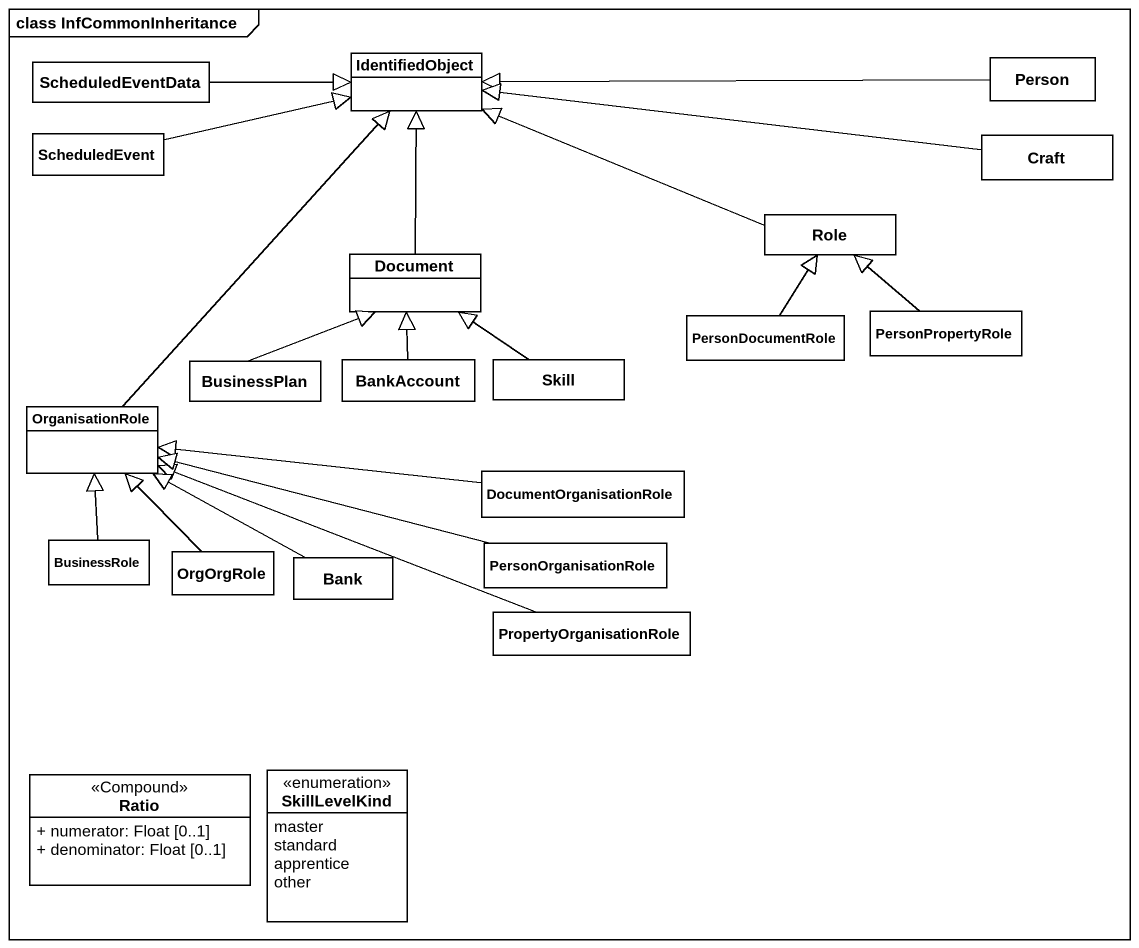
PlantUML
@startuml
mainframe class InfCommonInheritance
hide circle
hide empty members
skinparam classAttributeIconSize 0
class ScheduledEventData
class IdentifiedObject
class "Person" as Person_
class ScheduledEvent
class Craft
class Document
class Role
class PersonDocumentRole
class PersonPropertyRole
class BusinessPlan
class BankAccount
class Skill
class OrganisationRole
class DocumentOrganisationRole
class BusinessRole
class OrgOrgRole
class Bank
class PersonOrganisationRole
class PropertyOrganisationRole
class Ratio <<Compound>> {
  + numerator: Float [0..1]
  + denominator: Float [0..1]
}
enum SkillLevelKind {
  master
  standard
  apprentice
  other
}
ScheduledEventData -right-|> IdentifiedObject
Person_ -left-|> IdentifiedObject
ScheduledEvent -right-|> IdentifiedObject
Craft -left-|> IdentifiedObject
Document -up-|> IdentifiedObject
Role -left-|> IdentifiedObject
PersonDocumentRole -up-|> Role
PersonPropertyRole -up-|> Role
BusinessPlan -up-|> Document
BankAccount -up-|> Document
Skill -up-|> Document
OrganisationRole -up-|> IdentifiedObject
DocumentOrganisationRole -left-|> OrganisationRole
BusinessRole -up-|> OrganisationRole
OrgOrgRole -up-|> OrganisationRole
Bank -left-|> OrganisationRole
PersonOrganisationRole -left-|> OrganisationRole
PropertyOrganisationRole -left-|> OrganisationRole
@enduml
